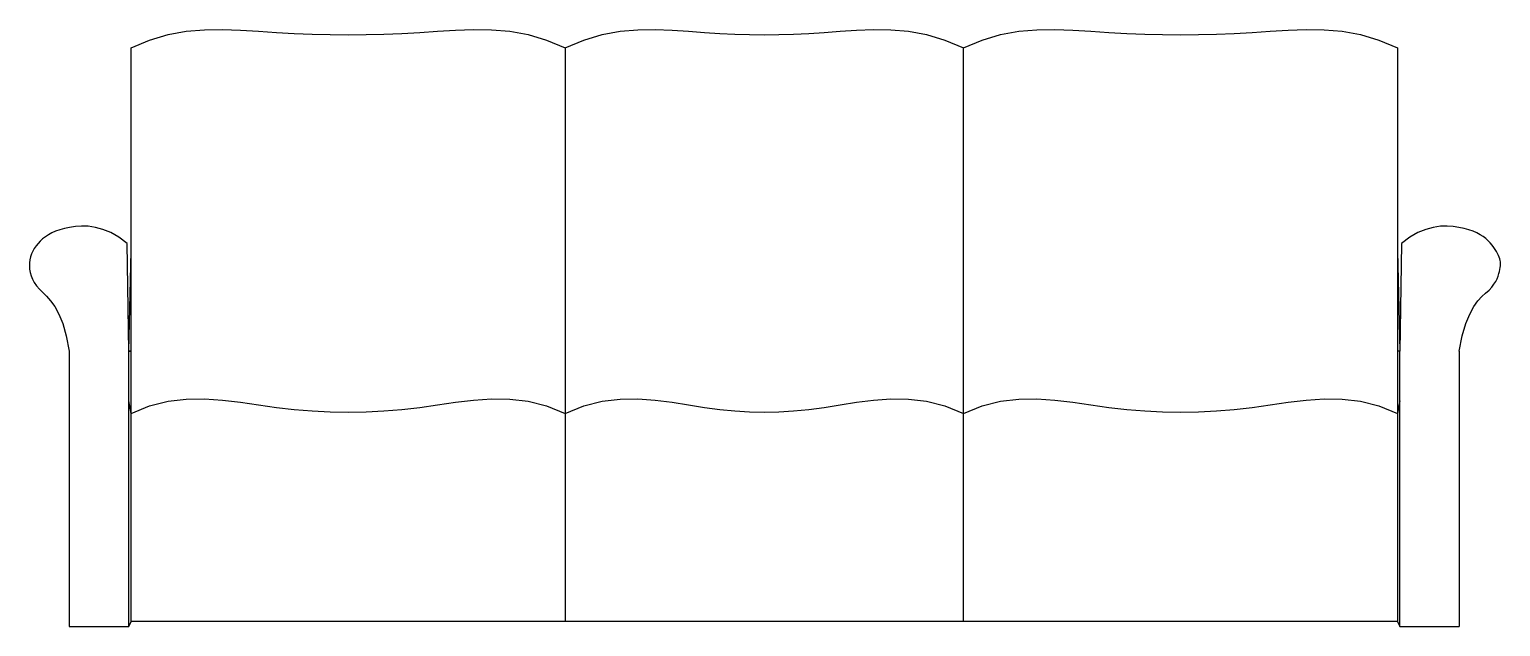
# Model space of a CAD drawing. Extents: x -1.05 to 1.05, y 0 to 0.85.
import ezdxf

# ---------------------------------------------------------------- set-up
doc = ezdxf.new("R2010")
doc.units = 0
doc.header["$LTSCALE"] = 2
doc.layers.get('0').update_dxf_attribs({"linetype": 'CONTINUOUS'})

msp = doc.modelspace()

# ---------------------------------------------------------------- linework, layer by layer
at = {"color": 0, "linetype": 'BYBLOCK'}
for p, q in [((-0.9043, 0.0073), (-0.9043, 0.8272)), ((-0.2844, 0.8272), (-0.2844, 0.0073)), ((0.2845, 0.0073), (0.2845, 0.8272)), ((0.9043, 0.8272), (0.9043, 0.0073)), ((-0.9076, 0.3936), (-0.9098, 0.5478)), ((0.9098, 0.5478), (0.9076, 0.3936)), ((-0.9076, 0.3936), (-0.9043, 0.5368)), ((0.9043, 0.5368), (0.9076, 0.3936)), ((-0.9924, 0.3937), (-0.9924, 0.0001)), ((-0.9043, 0.3942), (-0.9076, 0.3936)), ((-0.9076, 0.3936), (-0.9043, 0.3936)), ((-0.9076, 0), (-0.9076, 0.3936)), ((0.9043, 0.3942), (0.9076, 0.3936)), ((0.9076, 0.3936), (0.9043, 0.3936)), ((0.9076, 0), (0.9076, 0.3936)), ((0.9924, 0.3937), (0.9924, 0.0001)), ((-0.9043, 0.3046), (-0.9076, 0.3226)), ((0.9076, 0.3226), (0.9043, 0.3046)), ((-0.9924, 0.0001), (-0.9076, 0)), ((-0.9076, 0), (-0.9043, 0.0073)), ((0.9043, 0.0073), (-0.9043, 0.0073)), ((0.9043, 0.0073), (0.9076, 0)), ((0.9076, 0), (0.9924, 0.0001))]:
    msp.add_line(p, q, dxfattribs=at)
for points in [[(-0.9043, 0.8272), (-0.8777, 0.8386), (-0.8514, 0.8464), (-0.8253, 0.8511), (-0.7994, 0.8534), (-0.7736, 0.8538), (-0.7479, 0.8529), (-0.7223, 0.8513), (-0.6967, 0.8495), (-0.6711, 0.848), (-0.6455, 0.847), (-0.6199, 0.8463), (-0.5943, 0.8461), (-0.5687, 0.8463), (-0.5431, 0.847), (-0.5175, 0.848), (-0.4919, 0.8495), (-0.4664, 0.8513), (-0.4407, 0.8529), (-0.4151, 0.8538), (-0.3893, 0.8534), (-0.3634, 0.8511), (-0.3373, 0.8464), (-0.3109, 0.8386), (-0.2844, 0.8272)], [(-0.2844, 0.8272), (-0.2579, 0.8386), (-0.2317, 0.8464), (-0.206, 0.8511), (-0.1807, 0.8534), (-0.1559, 0.8538), (-0.1317, 0.8529), (-0.1082, 0.8513), (-0.0855, 0.8495), (-0.0634, 0.848), (-0.0419, 0.847), (-0.0209, 0.8463), (0, 0.8461), (0.0209, 0.8463), (0.0419, 0.847), (0.0634, 0.848), (0.0855, 0.8495), (0.1082, 0.8513), (0.1318, 0.8529), (0.1559, 0.8538), (0.1807, 0.8534), (0.206, 0.8511), (0.2318, 0.8464), (0.258, 0.8386), (0.2845, 0.8272)], [(0.2845, 0.8272), (0.3111, 0.8386), (0.3373, 0.8464), (0.3634, 0.8511), (0.3893, 0.8534), (0.4151, 0.8538), (0.4408, 0.8529), (0.4664, 0.8513), (0.492, 0.8495), (0.5176, 0.848), (0.5432, 0.847), (0.5688, 0.8463), (0.5944, 0.8461), (0.62, 0.8463), (0.6456, 0.847), (0.6712, 0.848), (0.6968, 0.8495), (0.7224, 0.8513), (0.748, 0.8529), (0.7737, 0.8538), (0.7995, 0.8534), (0.8254, 0.8511), (0.8515, 0.8464), (0.8778, 0.8386), (0.9043, 0.8272)], [(-0.9098, 0.5478), (-0.9217, 0.5567), (-0.9333, 0.5633), (-0.9445, 0.5679), (-0.9552, 0.5708), (-0.9654, 0.5723), (-0.9749, 0.5726), (-0.9838, 0.572), (-0.992, 0.5708), (-0.9994, 0.5693), (-1.0061, 0.5674), (-1.0121, 0.5652), (-1.0174, 0.5628), (-1.0223, 0.5602), (-1.0266, 0.5574), (-1.0305, 0.5543), (-1.034, 0.5511), (-1.0371, 0.5477), (-1.0399, 0.5442), (-1.0424, 0.5406), (-1.0445, 0.5368), (-1.0462, 0.5329), (-1.0476, 0.5288), (-1.0486, 0.5245), (-1.0492, 0.5201), (-1.0494, 0.5156), (-1.0491, 0.511), (-1.0483, 0.5062), (-1.047, 0.5014), (-1.045, 0.4966), (-1.0425, 0.4918), (-1.0392, 0.487), (-1.0351, 0.4823), (-1.0303, 0.4776), (-1.0249, 0.4723), (-1.0192, 0.4659), (-1.0132, 0.4576), (-1.0074, 0.4469), (-1.0018, 0.4331), (-0.9967, 0.4156), (-0.9924, 0.3937)], [(0.9924, 0.3937), (0.9967, 0.4156), (1.0018, 0.4331), (1.0074, 0.4469), (1.0132, 0.4575), (1.0191, 0.4656), (1.0248, 0.4718), (1.0301, 0.4768), (1.0349, 0.4811), (1.0388, 0.4853), (1.042, 0.4894), (1.0445, 0.4935), (1.0465, 0.4974), (1.048, 0.5011), (1.0491, 0.5046), (1.0499, 0.5078), (1.0505, 0.5107), (1.051, 0.5133), (1.0513, 0.5156), (1.0514, 0.5177), (1.0514, 0.5197), (1.0512, 0.5217), (1.0508, 0.5236), (1.0503, 0.5257), (1.0495, 0.528), (1.0485, 0.5305), (1.0472, 0.5332), (1.0457, 0.5361), (1.0439, 0.5391), (1.0418, 0.5422), (1.0394, 0.5454), (1.0367, 0.5486), (1.0337, 0.5517), (1.0303, 0.5547), (1.0265, 0.5576), (1.0222, 0.5603), (1.0174, 0.5629), (1.0121, 0.5653), (1.0061, 0.5674), (0.9994, 0.5693), (0.992, 0.5708), (0.9839, 0.572), (0.975, 0.5726), (0.9655, 0.5723), (0.9553, 0.5708), (0.9446, 0.5679), (0.9334, 0.5633), (0.9218, 0.5567), (0.9098, 0.5478)], [(-0.9043, 0.3046), (-0.8777, 0.3155), (-0.8514, 0.3222), (-0.8253, 0.3253), (-0.7994, 0.3257), (-0.7736, 0.3239), (-0.7479, 0.3208), (-0.7223, 0.3171), (-0.6967, 0.3134), (-0.6711, 0.3105), (-0.6455, 0.3084), (-0.6199, 0.3072), (-0.5943, 0.3068), (-0.5687, 0.3072), (-0.5431, 0.3084), (-0.5175, 0.3105), (-0.4919, 0.3134), (-0.4664, 0.3171), (-0.4407, 0.3208), (-0.4151, 0.3239), (-0.3893, 0.3257), (-0.3634, 0.3253), (-0.3373, 0.3222), (-0.3109, 0.3155), (-0.2844, 0.3046)], [(-0.2844, 0.3046), (-0.2579, 0.3155), (-0.2317, 0.3222), (-0.206, 0.3253), (-0.1807, 0.3257), (-0.1559, 0.3239), (-0.1317, 0.3208), (-0.1082, 0.3171), (-0.0855, 0.3134), (-0.0634, 0.3105), (-0.0419, 0.3084), (-0.0209, 0.3072), (0, 0.3068), (0.0209, 0.3072), (0.0419, 0.3084), (0.0634, 0.3105), (0.0855, 0.3134), (0.1082, 0.3171), (0.1318, 0.3208), (0.1559, 0.3239), (0.1807, 0.3257), (0.206, 0.3253), (0.2318, 0.3222), (0.258, 0.3155), (0.2845, 0.3046)], [(0.2845, 0.3046), (0.3111, 0.3155), (0.3373, 0.3222), (0.3634, 0.3253), (0.3893, 0.3257), (0.4151, 0.3239), (0.4408, 0.3208), (0.4664, 0.3171), (0.492, 0.3134), (0.5176, 0.3105), (0.5432, 0.3084), (0.5688, 0.3072), (0.5944, 0.3068), (0.62, 0.3072), (0.6456, 0.3084), (0.6712, 0.3105), (0.6968, 0.3134), (0.7224, 0.3171), (0.748, 0.3208), (0.7737, 0.3239), (0.7995, 0.3257), (0.8254, 0.3253), (0.8515, 0.3222), (0.8778, 0.3155), (0.9043, 0.3046)]]:
    msp.add_lwpolyline(points, dxfattribs=at)

doc.saveas('drawing.dxf')
